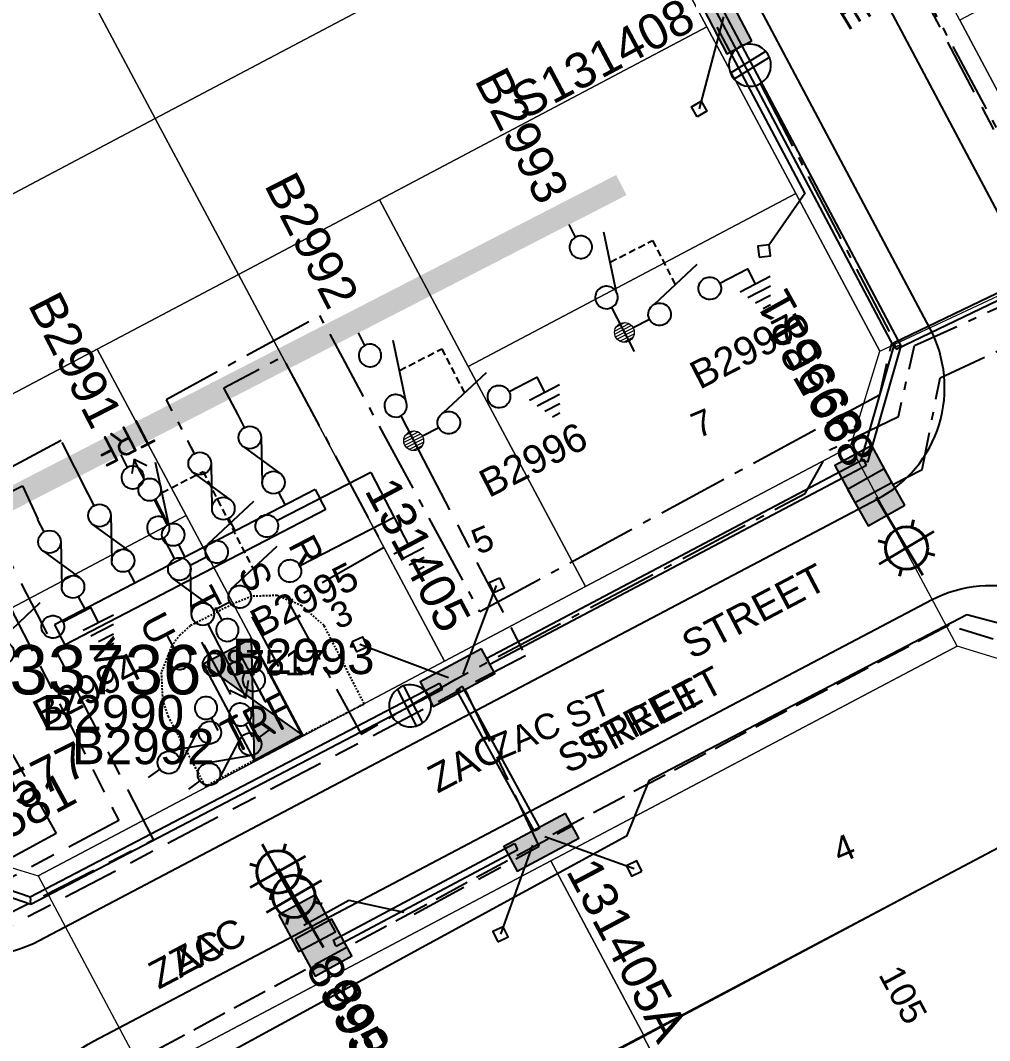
# Model space of a CAD drawing. Header units: metres. Extents: x 303173 to 305738, y 6269065 to 6269981.
# Drawn here: x 303695.1 to 303763.8, y 6269705.3 to 6269777.6 of the extents above; entities that cross this region are included whole.
import ezdxf
from ezdxf.enums import TextEntityAlignment as Align

# ---------------------------------------------------------------- set-up
doc = ezdxf.new("R2010")
doc.units = ezdxf.units.M
for name, pattern in [('A', [0]), ('Cable Exist OH', [1, 1, 0]), ('Cable Exist UG', [8.2, 4, -1.2, 1.8, -1.2]), ('CENTERX2', [4, 2.5, -0.5, 0.5, -0.5]), ('DASHED', [0.75, 0.5, -0.25]), ('HIDDEN', [0.375, 0.25, -0.125]), ('HIDDEN2', [0.1875, 0.125, -0.0625]), ('IE Trench LV', [6.5, 5, -1.5]), ('IECLPROMCNT', [14.8, 10, -1.8, 1.2, -1.8])]:
    doc.linetypes.add(name, pattern=pattern)
doc.layers.add('_User kerb', color=7, linetype='Continuous', transparency=0.4)
for name, color, linetype in [('_User_LV_Exist', 7, 'Continuous'), ('_User_SL_COLUMN', 7, 'Continuous'), ('Equip_HV_NEW', 7, 'Continuous'), ('Equip_LV_EXT', 7, 'Continuous'), ('Equip_SP_LV_NEW', 7, 'Continuous'), ('Equip_SP_SL_EXT', 7, 'Continuous'), ('Mains_HV_EXT', 7, 'Continuous'), ('Mains_LV_EXT', 7, 'Continuous'), ('Mains_LV_NEW_T84', 7, 'Continuous'), ('Mains_LV_SL_EXT', 7, 'Continuous'), ('Notes', 7, 'Continuous'), ('Notes_HV_MISC', 7, 'Continuous'), ('Notes_LV_MISC', 7, 'Continuous'), ('Services_SP_EXT', 7, 'Continuous'), ('Sub_LV_EXT', 7, 'Continuous'), ('Sub_SP_EXT', 7, 'Continuous'), ('SupportsUG_SP_LV_EXT', 7, 'Continuous'), ('SupportsUG_SP_LV_SL_EXT', 7, 'Continuous'), ('Trench_SP_NEW', 7, 'Continuous'), ('UG_Details_SP_MISC', 7, 'Continuous')]:
    doc.layers.add(name, color=color, linetype=linetype)
doc.layers.add('Cadastre Developer_SP_NEW', color=7, linetype='Continuous', lineweight=5)
for name, color, linetype, lineweight, transparency in [('Cadastre Land Parcels_SP_EXT', 7, 'Continuous', 5, 0.7), ('Cadastre Other Property_SP_EXT', 7, 'HIDDEN', 5, 0.7), ('Cadastre Roads_SP_EXT', 7, 'Continuous', 5, 0.7)]:
    doc.layers.add(name, color=color, linetype=linetype, lineweight=lineweight, transparency=transparency)
doc.layers.add('Features_HIDE', color=7, linetype='Continuous', plot=False)
doc.styles.add('ARIAL', font='arial.ttf', dxfattribs={"height": 2})
doc.styles.add('COLUMN_LABEL', font='arial.ttf')
doc.styles.add('iecARIAL', font='arial.ttf', dxfattribs={"height": 2})
doc.styles.add('IESYMBOL1', font='isocp.shx')
doc.styles.add('LotNum', font='isocp.shx', dxfattribs={"height": 1.8})
doc.styles.add('POLE_LABEL', font='arial.ttf')
doc.styles.get("Standard").update_dxf_attribs({"font": 'arial.ttf'})
doc.styles.add('SWG_LABEL', font='arial.ttf')
doc.styles.add('SWITCH_LABEL', font='arial.ttf', dxfattribs={"height": 2.5})
doc.linetypes.add('Cable New UG', pattern='A,7,-0.25,["x",Standard,S=2,R=0,X=0.2,Y=-0.8],-2.1', length=9.35)

# ---------------------------------------------------------------- blocks, each defined once
blk = doc.blocks.new('*U123')
for points in [[(0, 0), (-0.102, 4.292), (-3.495, 2.494)], [(0, 0), (3.495, -2.494), (0.102, -4.292)]]:
    blk.add_hatch(color=256).paths.add_polyline_path(points)
for p, q in [((-0.102, 4.292), (0.102, -4.292)), ((3.495, -2.494), (-3.495, 2.494))]:
    blk.add_line(p, q)
blk.add_lwpolyline([(-3.495, 2.494), (0.102, -4.292), (3.495, -2.494), (-0.102, 4.292)], close=True)
for tag, height, flags, p in [('ASSET_NUM', 3.5, 8, (2, 2)), ('STREET_CODE', 0.2, 9, (1.5, 0)), ('OPERATING_VOLTAGE', 0.2, 9, (1.5, -0.6)), ('ORIENTATION', 0.2, 9, (1.5, -0.8)), ('CONSTRUCTED_VOLTAGE', 0.2, 9, (1.5, -0.2)), ('NO_PHASES', 0.2, 9, (1.5, -0.4)), ('OWNED_BY', 0.2, 9, (1.5, -1)), ('OPERATED_BY', 0.2, 9, (1.5, -1.2)), ('MAINTAINED_BY', 0.2, 9, (1.5, -1.4)), ('SECONDARY_VOLTAGE', 0.2, 9, (1.5, -1.6)), ('STATE', 0.2, 9, (1.5, -1.8)), ('SUBSTATION_TYPE', 0.2, 9, (1.5, -2.2)), ('PARENT', 0.2, 9, (1.5, -2)), ('USAGE', 0.2, 9, (1.5, -2.4)), ('LEGEND', 0.2, 9, (1.5, -2.6)), ('LOCATION', 0.2, 9, (1.5, -2.8)), ('Z', 0.2, 1, (1.5, -3.6)), ('STREETNAME', 0.2, 9, (1.5, -3)), ('SUBURB', 0.2, 9, (1.5, -3.2)), ('NOTES', 0.2, 9, (1.5, -3.4))]:
    blk.add_attdef(tag, text='', height=height, dxfattribs=dict(flags=flags)).set_placement(p, align=Align.MIDDLE_LEFT)
blk = doc.blocks.new('LV_UG_DFUSE_CLOSED_EXT')
for points in [[(5.04, 0.726), (2.156, -0.717)], [(1, 0), (0, 0)], [(5.049, -0.707), (2.156, 0.717)], [(6.2, 0.013), (7.2, 0.013)]]:
    blk.add_lwpolyline(points)
for centre in [(1.8, 0), (5.4, 0.011)]:
    blk.add_circle(centre, 0.8)
at = {"flags": 9}
for tag, p in [('ACTUAL_STATUS', (0, 0)), ('OPERATING_VOLTAGE', (0, -0.6)), ('ORIENTATION', (0, -0.8)), ('CONSTRUCTED_VOLTAGE', (0, -0.2)), ('NO_PHASES', (0, -0.4)), ('STATE', (0, -1)), ('SWITCH_TYPE', (0, -1.2)), ('USAGE', (0, -1.4)), ('NOTES', (0, -1.6))]:
    blk.add_attdef(tag, text='', height=0.2, dxfattribs=at).set_placement(p, align=Align.MIDDLE_LEFT)
at = {"flags": 1}
blk.add_attdef('Z', (0, 0), '', height=0.2, dxfattribs=at)
blk = doc.blocks.new('SWG_HOLEC_SU_EXT')
blk.add_line((1.8, -2), (5.8, -2))
for points in [[(1.8, -0.8, 1), (1.8, 0.8, 1)], [(5.8, -0.8, 1), (5.8, 0.8, 1)]]:
    blk.add_lwpolyline(points, format="xyb", close=True)
for points in [[(1, 0), (0, 0)], [(6.6, 0), (7.6, 0)]]:
    blk.add_lwpolyline(points)
at = {"style": 'SWITCH_LABEL', "flags": 8}
blk.add_attdef('ASSET_NUM', text='', height=2.5, rotation=179.95437, dxfattribs=at).set_placement((-2.4, 0), align=Align.MIDDLE_LEFT)
at = {"flags": 1}
blk.add_attdef('Z', (0, 0), '', height=0.2, dxfattribs=at)
at = {"flags": 9}
for tag, p in [('ACTUAL_STATUS', (0, -0.4)), ('CONSTRUCTED_VOLTAGE', (0, -0.6)), ('NO_PHASES', (0, -0.8)), ('OPERATING_VOLTAGE', (0, -1)), ('ORIENTATION', (0, -1.2)), ('OWNED_BY', (0, -1.4)), ('STATE', (0, -1.8)), ('SWITCH_TYPE', (0, -2)), ('USAGE', (0, -2.2)), ('PARENT', (0, -1.6)), ('STREETNAME', (0, -2.6)), ('SUBURB', (0, -2.8)), ('LOCATION', (0, -2.4)), ('NOTES', (0, -3))]:
    blk.add_attdef(tag, text='', height=0.2, dxfattribs=at).set_placement(p, align=Align.MIDDLE_LEFT)
at = {"style": 'SWITCH_LABEL', "flags": 9}
blk.add_attdef('STREET_CODE', text='', height=0.2, dxfattribs=at).set_placement((0, -0.2), align=Align.MIDDLE_LEFT)
blk = doc.blocks.new('*U110')
at = {"lineweight": 40}
for p, q in [((0, 0), (-0.335, -2.667)), ((-0.241, -1.92), (-0.803, -6.385)), ((-1.787, -2.523), (-1.442, -2.967)), ((1.107, -2.887), (0.663, -3.232)), ((1.711, -4.433), (-2.754, -3.871)), ((-2.151, -5.417), (-1.707, -5.072)), ((0.743, -5.781), (0.398, -5.337))]:
    blk.add_line(p, q, dxfattribs=at)
blk.add_circle((-0.522, -4.152), 1.5, dxfattribs=at)
at = {"style": 'iecARIAL', "flags": 8}
blk.add_attdef('ASSET_NUM', (1.5, 1.5), '', height=2.5, dxfattribs=at)
for tag, p, height, flags in [('CONSTRUCTED_VOLTAGE', (0.981, -0.653), 0.2, 9), ('CONTROL_TYPE', (0.981, -0.853), 0.2, 9), ('LANTERN_PURPOSE', (0.981, -1.053), 0.2, 9), ('LANTERN_TYPE', (0.981, -1.253), 0.2, 9), ('NO_PHASES', (0.981, -1.453), 0.2, 9), ('LNUMBER', (2.181, -3.253), 2.5, 8), ('OPERATING_VOLTAGE', (0.981, -1.653), 0.2, 9), ('ORIENTATION', (0.981, -1.853), 0.2, 9), ('OWNED_BY', (0.981, -2.053), 0.2, 9), ('STATE', (0.981, -2.253), 0.2, 9), ('CEXIST', (0.981, -2.653), 0.2, 9), ('CNEW', (0.981, -2.853), 0.2, 9), ('CNUMBER', (0.981, -3.053), 0.2, 9), ('USAGE', (0.981, -2.453), 0.2, 9), ('CREMOVE', (0.981, -3.253), 0.2, 9), ('CREPLACE', (0.981, -3.453), 0.2, 9), ('LKINGHEIGHT', (0.981, -3.653), 0.2, 9), ('LBRACKET', (0.981, -3.853), 0.2, 9), ('LBRACKETVOCAB', (0.981, -4.053), 0.2, 9), ('LCATEGORY', (0.981, -4.253), 0.2, 9), ('LCHARGE1', (0.981, -4.453), 0.2, 9), ('LCHARGE1PERCENT', (0.981, -4.653), 0.2, 9), ('LCHARGE2', (0.981, -4.853), 0.2, 9), ('LCHARGE2PERCENT', (0.981, -5.053), 0.2, 9), ('LCHARGE3', (0.981, -5.253), 0.2, 9), ('LCHARGE3PERCENT', (0.981, -5.453), 0.2, 9), ('LEXIST', (0.981, -5.653), 0.2, 9), ('LLAMP', (0.981, -5.853), 0.2, 9), ('LLAMPVOCAB', (0.981, -6.053), 0.2, 9), ('LMAST', (0.981, -6.253), 0.2, 9), ('LMASTVOCAB', (0.981, -6.453), 0.2, 9), ('LNEW', (0.981, -6.653), 0.2, 9), ('LANTNUMBER', (0.981, -6.853), 0.2, 9), ('LOUTREACH', (0.981, -7.253), 0.2, 9), ('LOUTREACHVOCAB', (0.981, -7.453), 0.2, 9), ('LRATECODE', (0.981, -7.653), 0.2, 9), ('LREMOVE', (0.981, -7.853), 0.2, 9), ('LREPLACE', (0.981, -8.053), 0.2, 9), ('LTYPE', (0.981, -8.253), 0.2, 9), ('LTYPEVOCAB', (0.981, -8.453), 0.2, 9), ('LEGEND', (0.981, -8.653), 0.2, 9), ('LOCATION', (0.981, -8.853), 0.2, 9), ('STREETNAME', (0.981, -9.253), 0.2, 9), ('SUBURB', (0.981, -9.453), 0.2, 1), ('NOTES', (0.981, -9.053), 0.2, 9)]:
    blk.add_attdef(tag, p, '', height=height, dxfattribs=dict(flags=flags))
blk = doc.blocks.new('COLUMN_EXT')
blk.add_hatch(color=256).paths.add_polyline_path([(-1.485, 1.485), (-1.485, -1.485), (1.485, -1.485), (1.485, 1.485)])
blk.add_lwpolyline([(-1.485, -1.485), (1.485, -1.485), (1.485, 1.485), (-1.485, 1.485)], close=True)
for tag, height, style, flags, p in [('ASSET_NUM', 2.5, 'COLUMN_LABEL', 8, (2, 2)), ('STRUCTURE_PLANT_NUMBER', 0.2, 'POLE_LABEL', 9, (1.813, 0.031)), ('STREET_CODE', 0.2, 'COLUMN_LABEL', 9, (1.813, -0.2))]:
    blk.add_attdef(tag, text='', height=height, dxfattribs=dict(style=style, flags=flags)).set_placement(p, align=Align.MIDDLE_LEFT)
at = {"flags": 9}
for tag, p in [('OWNED_BY', (1.813, -0.6)), ('STATE', (1.813, -0.8)), ('COLUMN_TYPE', (1.813, -0.4)), ('USAGE', (1.813, -1)), ('LEGEND', (1.813, -1.2)), ('LOCATION', (1.813, -1.4)), ('STREETNAME', (1.813, -1.6)), ('SUBURB', (1.813, -1.8)), ('NOTES', (1.813, -2))]:
    blk.add_attdef(tag, text='', height=0.2, dxfattribs=at).set_placement(p, align=Align.MIDDLE_LEFT)
at = {"flags": 1}
blk.add_attdef('Z', (1.813, -2.351), '', height=0.2, dxfattribs=at)
blk = doc.blocks.new('*U120')
blk.add_hatch(color=256).paths.add_polyline_path([(2.68, 0.523), (1.515, 2.125), (-2.488, -0.787), (-1.323, -2.388)])
blk.add_lwpolyline([(1.515, 2.125), (-2.488, -0.787), (-1.323, -2.388), (2.68, 0.523)], close=True)
at = {"style": 'iecARIAL', "flags": 8}
blk.add_attdef('ASSET_NUM', (1.5, 3.5), '', height=2.5, dxfattribs=at)
for tag, p, flags in [('OWNED_BY', (0, -0.2), 9), ('STATE', (0, -0.4), 9), ('SUPPORT_TYPE', (0, -0.6), 9), ('USAGE', (0, -0.8), 9), ('LEGEND', (0, -1), 9), ('LOCATION', (0, -1.2), 9), ('NOTES', (0, -1.4), 9), ('PARENT', (0, -1.6), 9), ('STREETNAME', (0, -1.8), 9), ('SUBURB', (0, -2), 1)]:
    blk.add_attdef(tag, p, '', height=0.2, dxfattribs=dict(flags=flags))
blk = doc.blocks.new('CCP_EXT')
at = {"flags": 9}
for tag, p in [('USAGE', (0, -1.2)), ('LEGEND', (0, -1.4)), ('STATE', (0, -1.8)), ('LIFE_SUPPORT', (0, -1.6)), ('NOTES', (0, -2))]:
    blk.add_attdef(tag, text='', height=0.2, dxfattribs=at).set_placement(p, align=Align.MIDDLE_LEFT)
blk.add_wipeout([(0, 0.566), (0.566, 0), (0, -0.566), (-0.566, 0)])
blk.add_lwpolyline([(-0.566, 0), (0, 0.566), (0.566, 0), (0, -0.566), (-0.566, 0)])
at = {"flags": 1}
blk.add_attdef('Z', (0, 0), '', height=0.2, dxfattribs=at)
at = {"flags": 9}
for tag, p in [('CCP_TYPE', (0, 0)), ('OPERATING_VOLTAGE', (0, -0.6)), ('ORIENTATION', (0, -0.8)), ('CONSTRUCTED_VOLTAGE', (0, -0.2)), ('NO_PHASES', (0, -0.4)), ('OWNED_BY', (0, -1))]:
    blk.add_attdef(tag, text='', height=0.2, dxfattribs=at).set_placement(p, align=Align.MIDDLE_LEFT)
blk = doc.blocks.new('*U124')
for p, q in [((2.098, 6.169), (1.043, 3.418)), ((2.563, 5.991), (1.508, 3.24))]:
    blk.add_line(p, q)
blk.add_lwpolyline([(1.268, 3.309, 1), (2.338, 6.099, 1)], format="xyb", close=True)
for tag, flags, p in [('ACTUAL_STATUS', 9, (1.5, 0)), ('OPERATING_VOLTAGE', 9, (1.5, -0.6)), ('ORIENTATION', 9, (1.5, -0.8)), ('CONSTRUCTED_VOLTAGE', 9, (1.5, -0.2)), ('NO_PHASES', 9, (1.5, -0.4)), ('OWNED_BY', 9, (1.5, -1)), ('OPERATED_BY', 9, (1.5, -1.2)), ('MAINTAINED_BY', 9, (1.5, -1.4)), ('STATE', 9, (1.5, -1.6)), ('SWITCH_TYPE', 9, (1.5, -1.8)), ('USAGE', 9, (1.5, -2)), ('NOTES', 9, (1.5, -2.2)), ('Z', 1, (1.5, -2.4))]:
    blk.add_attdef(tag, text='', height=0.2, dxfattribs=dict(flags=flags)).set_placement(p, align=Align.MIDDLE_LEFT)
blk = doc.blocks.new('SWG_SIE_TRF_NOES_NEW')
for p, q in [((7.008, 0.801), (2.793, 1.949)), ((14.679, 0), (20.536, -0.004))]:
    blk.add_line(p, q)
at = {"linetype": 'DASHED'}
blk.add_lwpolyline([(4.901, 1.375), (4.901, 4.638), (12.609, 4.638)], dxfattribs=at)
for points in [[(2.998, -0.79, 1), (3.002, 0.81, 1)], [(6.998, -0.798, 1), (7.002, 0.801, 1)]]:
    blk.add_lwpolyline(points, format="xyb", close=True)
for points in [[(19.536, -0.753), (20.536, -0.004), (19.536, 0.747)], [(2.2, 0.011), (1.2, 0.011)], [(7.8, 0), (9.453, 0)]]:
    blk.add_lwpolyline(points)
at = {"flags": 1}
blk.add_attdef('Z', (0, 0), '', height=0.2, dxfattribs=at)
at = {"style": 'SWITCH_LABEL', "flags": 9}
blk.add_attdef('STREET_CODE', text='', height=0.2, dxfattribs=at).set_placement((0, -0.2), align=Align.MIDDLE_LEFT)
at = {"flags": 9}
for tag, p in [('ORIENTATION', (0, -0.4)), ('USAGE', (0, -0.8)), ('PARENT', (0, -0.6)), ('SUBURB', (0, -1)), ('STREETNAME', (0, -1.2)), ('LOCATION', (0, -1.4)), ('OPERATED_BY', (-0.002, -2.108)), ('OWNED_BY', (0.004, -1.886)), ('NOTES', (0, -1.6)), ('MAINTAINED_BY', (-0.003, -2.315))]:
    blk.add_attdef(tag, text='', height=0.2, dxfattribs=at).set_placement(p, align=Align.MIDDLE_LEFT)
blk = doc.blocks.new('SWG_FUSE_NEW')
for points in [[(1.16, -0.715), (4.044, 0.727)], [(1.151, 0.718), (4.044, -0.706)]]:
    blk.add_lwpolyline(points)
for centre in [(0.8, -0.001), (4.4, 0.01)]:
    blk.add_circle(centre, 0.8)
blk = doc.blocks.new('SWG_SIE_TRF_NEW')
at = {"linetype": 'CENTERX2'}
blk.add_blockref('SWG_SIE_TRF_NOES_NEW', (0, 0), dxfattribs=at)
at = {"linetype": 'CENTERX2', "rotation": 180}
blk.add_blockref('SWG_FUSE_NEW', (14.679, 0), dxfattribs=at)
at = {"style": 'IESYMBOL1'}
blk.add_text('TRF', height=2.5, rotation=89.98256, dxfattribs=at).set_placement((22.515, -0.055), align=Align.MIDDLE_CENTER)
blk = doc.blocks.new('SWG_SIE_SU_NEW')
blk.add_line((5.808, 0.79), (1.594, 1.938))
at = {"linetype": 'A', "lineweight": 0}
for p, q in [((7.981, 0.347), (7.98, -0.368)), ((8.18, -0.584), (8.181, 0.562)), ((8.381, 0.659), (8.379, -0.682)), ((8.579, -0.712), (8.581, 0.688)), ((8.781, 0.659), (8.779, -0.683)), ((8.98, -0.588), (8.981, 0.564)), ((9.181, 0.351), (9.18, -0.376))]:
    blk.add_line(p, q, dxfattribs=at)
at = {"linetype": 'DASHED'}
blk.add_lwpolyline([(3.701, 1.364), (3.701, 4.733), (7.222, 4.733)], dxfattribs=at)
for points in [[(1.798, -0.802, 1), (1.802, 0.798, 1)], [(5.798, -0.81, 1), (5.802, 0.79, 1)]]:
    blk.add_lwpolyline(points, format="xyb", close=True)
for points in [[(1, 0), (0, 0)], [(6.6, -0.012), (10.1, -0.012)]]:
    blk.add_lwpolyline(points)
at = {"linetype": 'A', "lineweight": 0}
blk.add_circle((8.582, -0.012), 0.7, dxfattribs=at)
at = {"style": 'SWG_LABEL', "flags": 8}
blk.add_attdef('ASSET_NUM', text='', height=2.5, rotation=179.95437, dxfattribs=at).set_placement((-2.4, 0.012), align=Align.MIDDLE_LEFT)
at = {"flags": 1}
blk.add_attdef('Z', (0, 0), '', height=0.2, dxfattribs=at)
at = {"style": 'SWITCH_LABEL', "flags": 9}
blk.add_attdef('STREET_CODE', text='', height=0.2, dxfattribs=at).set_placement((0, 0), align=Align.MIDDLE_LEFT)
at = {"flags": 9}
for tag, p in [('ORIENTATION', (0, -0.2)), ('SUBURB', (0, -0.8)), ('USAGE', (0, -0.6)), ('PARENT', (0, -0.4)), ('STREETNAME', (0, -1)), ('LOCATION', (0, -1.2)), ('NOTES', (0, -1.4)), ('OPERATED_BY', (-0.013, -1.84)), ('OWNED_BY', (-0.007, -1.617)), ('MAINTAINED_BY', (-0.015, -2.047))]:
    blk.add_attdef(tag, text='', height=0.2, dxfattribs=at).set_placement(p, align=Align.MIDDLE_LEFT)
blk = doc.blocks.new('SWG_SIE_ES_NEW')
for p, q in [((-5.793, 0.779), (-1.793, 1.926)), ((0.012, -1.212), (2.412, -1.207)), ((0.313, -1.811), (2.113, -1.807)), ((0.614, -2.41), (1.814, -2.408)), ((0.915, -3.01), (1.515, -3.008))]:
    blk.add_line(p, q)
for points in [[(-5.789, -0.821, -1), (-5.793, 0.779, -1)], [(-1.789, -0.813, -1), (-1.793, 0.787, -1)]]:
    blk.add_lwpolyline(points, format="xyb", close=True)
for points in [[(-6.591, -0.023), (-7.891, -0.023)], [(-0.991, -0.012), (1.212, -0.012), (1.212, -1.209)]]:
    blk.add_lwpolyline(points)
at = {"flags": 1}
blk.add_attdef('Z', (0, 0), '', height=0.2, dxfattribs=at)
at = {"style": 'SWITCH_LABEL', "flags": 9}
blk.add_attdef('STREET_CODE', text='', height=0.2, dxfattribs=at).set_placement((0, -0.2), align=Align.MIDDLE_LEFT)
at = {"flags": 9}
for tag, p in [('ORIENTATION', (0, -0.4)), ('USAGE', (0, -0.8)), ('PARENT', (0, -0.6)), ('SUBURB', (0, -1)), ('STREETNAME', (0, -1.2)), ('LOCATION', (0, -1.4)), ('OPERATED_BY', (-0.003, -2.005)), ('OWNED_BY', (0.004, -1.783)), ('MAINTAINED_BY', (-0.004, -2.212)), ('NOTES', (0, -1.6))]:
    blk.add_attdef(tag, text='', height=0.2, dxfattribs=at).set_placement(p, align=Align.MIDDLE_LEFT)
at = {"style": 'ARIAL', "flags": 8}
blk.add_attdef('ASSET_NUM', text='', height=2, dxfattribs=at).set_placement((14.296, -5.086), align=Align.MIDDLE_RIGHT)
blk = doc.blocks.new('SWG_SIE_TRS_ES_1_NEW')
for p, q in [((-6.103, 4.327), (-1.804, 5.547)), ((-6.103, 0.747), (-1.804, 1.966)), ((5.301, -2.29), (7.701, -2.285)), ((5.603, -2.89), (7.403, -2.886)), ((5.904, -3.489), (7.104, -3.486)), ((6.205, -4.088), (6.805, -4.087))]:
    blk.add_line(p, q)
for points in [[(-5.789, 2.759, -1), (-5.793, 4.359, -1)], [(-1.789, 2.767, -1), (-1.793, 4.367, -1)], [(-5.789, -0.821, -1), (-5.793, 0.779, -1)], [(-1.789, -0.813, -1), (-1.793, 0.787, -1)]]:
    blk.add_lwpolyline(points, format="xyb", close=True)
for points in [[(-6.591, 3.558), (-7.891, 3.558)], [(6.501, 3.569), (-0.991, 3.569)], [(6.501, 3.569), (6.501, -2.288)], [(-6.591, -0.023), (-7.891, -0.023)], [(6.501, -0.012), (-0.991, -0.012)]]:
    blk.add_lwpolyline(points)
at = {"flags": 1}
blk.add_attdef('Z', (0, 0), '', height=0.2, dxfattribs=at)
at = {"style": 'SWITCH_LABEL', "flags": 9}
blk.add_attdef('STREET_CODE', text='', height=0.2, dxfattribs=at).set_placement((0, -0.2), align=Align.MIDDLE_LEFT)
at = {"flags": 9}
for tag, p in [('ORIENTATION', (0, -0.4)), ('USAGE', (0, -0.8)), ('PARENT', (0, -0.6)), ('SUBURB', (0, -1)), ('STREETNAME', (0, -1.2)), ('LOCATION', (0, -1.4)), ('OPERATED_BY', (0.005, -2.026)), ('NOTES', (0, -1.6)), ('OWNED_BY', (0.012, -1.804)), ('MAINTAINED_BY', (0.004, -2.233))]:
    blk.add_attdef(tag, text='', height=0.2, dxfattribs=at).set_placement(p, align=Align.MIDDLE_LEFT)
at = {"style": 'SWG_LABEL', "flags": 8}
blk.add_attdef('ASSET_NUM', text='', height=2.5, dxfattribs=at).set_placement((-1.812, -2.264), align=Align.MIDDLE_CENTER)
blk = doc.blocks.new('TX_LINK_EXT')
h = blk.add_hatch(color=256)
edge = h.paths.add_edge_path()
edge.add_line((2.598, 0.05), (4.601, 0.05))
edge.add_arc((5.4, 0.011), 0.8, 177.23529, 184.40267)
edge.add_line((4.602, -0.05), (2.598, -0.05))
edge.add_arc((1.8, 0), 0.8, 356.41668, 363.58332)
for points in [[(1, 0), (0, 0)], [(2.598, 0.05), (4.601, 0.05)], [(6.2, 0.013), (7.2, 0.013)], [(2.598, -0.05), (4.602, -0.05)]]:
    blk.add_lwpolyline(points)
for centre in [(1.8, 0), (5.4, 0.011)]:
    blk.add_circle(centre, 0.8)
for centre, start, end in [((1.8, 0), 356.41668, 3.58332), ((5.4, 0.011), 177.23529, 184.40267)]:
    blk.add_arc(centre, 0.8, start, end)
at = {"layer": 'Sub_LV_EXT'}
blk.add_line((7.2, 0.013), (7.798, 0.013), dxfattribs=at)
blk.add_lwpolyline([(6.998, -0.587), (7.798, 0.013), (6.998, 0.613)], dxfattribs=at)
at = {"flags": 1}
blk.add_attdef('Z', (0, 0), '', height=0.2, dxfattribs=at)
at = {"layer": 'Sub_LV_EXT', "color": 7, "style": 'IESYMBOL1'}
blk.add_text('TRF', height=2, rotation=90, dxfattribs=at).set_placement((9.238, 0.013), align=Align.MIDDLE_CENTER)
at = {"layer": 'Sub_LV_EXT', "flags": 1}
for tag, p in [('ORIENTATION', (2.14, -1.527)), ('USAGE', (2.14, -1.142)), ('NOTES', (2.14, -3.066))]:
    blk.add_attdef(tag, p, '', height=0.2, dxfattribs=at)
blk = doc.blocks.new('*U137')
at = {"layer": 'Sub_LV_EXT'}
for p, q in [((-1.6, 0), (-1.6, 20.8)), ((-1.6, 20.8), (-0.8, 20.8)), ((0, 20.8), (-0.8, 20.8)), ((0, 0), (0, 20.8)), ((-1.6, 0), (-0.8, 0)), ((0, 0), (-0.8, 0))]:
    blk.add_line(p, q, dxfattribs=at)
blk = doc.blocks.new('*U118')
blk.add_hatch(color=256).paths.add_polyline_path([(-1.02, -3.753), (0.597, -2.61), (-2.262, 1.431), (-3.879, 0.288)])
blk.add_lwpolyline([(0.597, -2.61), (-2.262, 1.431), (-3.879, 0.288), (-1.02, -3.753)], close=True)
at = {"style": 'iecARIAL', "flags": 8}
blk.add_attdef('ASSET_NUM', (1.5, 3.5), '', height=2.5, dxfattribs=at)
for tag, p, flags in [('OWNED_BY', (0, -0.2), 9), ('STATE', (0, -0.4), 9), ('SUPPORT_TYPE', (0, -0.6), 9), ('USAGE', (0, -0.8), 9), ('LEGEND', (0, -1), 9), ('LOCATION', (0, -1.2), 9), ('NOTES', (0, -1.4), 9), ('PARENT', (0, -1.6), 9), ('STREETNAME', (0, -1.8), 9), ('SUBURB', (0, -2), 1)]:
    blk.add_attdef(tag, p, '', height=0.2, dxfattribs=dict(flags=flags))
blk = doc.blocks.new('*U138')
for p, q in [((2.627, -2.444), (0.335, -0.591)), ((2.94, -2.056), (0.648, -0.204))]:
    blk.add_line(p, q)
blk.add_lwpolyline([(0.476, -0.385, 1), (2.799, -2.263, 1)], format="xyb", close=True)
for tag, flags, p in [('ACTUAL_STATUS', 9, (1.5, 0)), ('OPERATING_VOLTAGE', 9, (1.5, -0.6)), ('ORIENTATION', 9, (1.5, -0.8)), ('CONSTRUCTED_VOLTAGE', 9, (1.5, -0.2)), ('NO_PHASES', 9, (1.5, -0.4)), ('OWNED_BY', 9, (1.5, -1)), ('OPERATED_BY', 9, (1.5, -1.2)), ('MAINTAINED_BY', 9, (1.5, -1.4)), ('STATE', 9, (1.5, -1.6)), ('SWITCH_TYPE', 9, (1.5, -1.8)), ('USAGE', 9, (1.5, -2)), ('NOTES', 9, (1.5, -2.2)), ('Z', 1, (1.5, -2.4))]:
    blk.add_attdef(tag, text='', height=0.2, dxfattribs=dict(flags=flags)).set_placement(p, align=Align.MIDDLE_LEFT)

msp = doc.modelspace()

# ---------------------------------------------------------------- linework, layer by layer
at = {"layer": '_User_LV_Exist', "linetype": 'IECLPROMCNT', "ltscale": 0.5, "flags": 128}
for points in [[(303772.983, 6269753.186), (303773.724, 6269755.972), (303770.918, 6269761.388), (303768.747, 6269761.556), (303748.335, 6269799.796), (303735.228, 6269824.762), (303737.376, 6269831.998), (303764.881, 6269847.489)], [(303756.919, 6269744.698), (303758.999, 6269745.763), (303760.269, 6269752.257), (303768.259, 6269755.952), (303769.902, 6269752.817), (303772.852, 6269752.929)]]:
    msp.add_lwpolyline(points, dxfattribs=at)
at = {"layer": 'Cadastre Developer_SP_NEW', "flags": 128}
for points in [[(303745.111, 6269694.529), (303778.291, 6269712.002), (303772.36, 6269723.181), (303739.251, 6269705.57), (303745.111, 6269694.529)], [(303711.931, 6269677.055), (303745.111, 6269694.529), (303739.251, 6269705.57), (303706.071, 6269688.096), (303711.931, 6269677.055)]]:
    msp.add_lwpolyline(points, dxfattribs=at)
at = {"layer": 'Cadastre Land Parcels_SP_EXT', "linetype": 'Continuous'}
for points in [[(303737.869, 6269788.148), (303731.985, 6269799.193), (303698.799, 6269781.652), (303704.685, 6269770.61), (303737.869, 6269788.148)], [(303801.078, 6269782.58), (303794.489, 6269794.949), (303761.654, 6269777.587), (303768.245, 6269765.218), (303801.078, 6269782.58)], [(303720.559, 6269764.845), (303743.754, 6269777.103), (303737.869, 6269788.148), (303704.685, 6269770.61), (303710.569, 6269759.567), (303720.559, 6269764.845)], [(303704.685, 6269770.61), (303698.799, 6269781.652), (303665.653, 6269764.132), (303671.527, 6269753.08), (303704.685, 6269770.61)], [(303750.039, 6269765.302), (303743.754, 6269777.103), (303720.559, 6269764.845), (303726.847, 6269753.048), (303750.039, 6269765.302)], [(303700.578, 6269754.282), (303710.569, 6269759.567), (303704.685, 6269770.61), (303671.527, 6269753.08), (303677.402, 6269742.029), (303700.578, 6269754.282)], [(303753.926, 6269747.391), (303755.992, 6269754.129), (303750.039, 6269765.302), (303726.847, 6269753.048), (303735.155, 6269737.464), (303753.926, 6269747.391)], [(303735.155, 6269737.464), (303726.847, 6269753.048), (303720.559, 6269764.845), (303710.569, 6269759.567), (303725.163, 6269732.18), (303735.155, 6269737.464)], [(303725.163, 6269732.18), (303710.569, 6269759.567), (303700.578, 6269754.282), (303706.862, 6269742.484), (303715.171, 6269726.896), (303725.163, 6269732.18)], [(303706.862, 6269742.484), (303700.578, 6269754.282), (303677.402, 6269742.029), (303683.678, 6269730.222), (303706.862, 6269742.484)], [(303715.171, 6269726.896), (303706.862, 6269742.484), (303683.678, 6269730.222), (303689.621, 6269719.043), (303696.399, 6269716.97), (303715.171, 6269726.896)], [(303772.458, 6269723.233), (303768.237, 6269731.168), (303761.459, 6269733.245), (303732.697, 6269718.037), (303739.276, 6269705.671), (303772.458, 6269723.233)], [(303739.276, 6269705.671), (303732.697, 6269718.037), (303703.934, 6269702.829), (303701.84, 6269696.055), (303706.071, 6269688.096), (303739.276, 6269705.671)]]:
    msp.add_lwpolyline(points, close=True, dxfattribs=at)
at = {"layer": 'Cadastre Roads_SP_EXT', "linetype": 'Continuous'}
for points in [[(303770.523, 6269760.942), (303768.245, 6269765.218), (303761.654, 6269777.587), (303755.534, 6269789.072), (303749.506, 6269800.386), (303742.811, 6269812.954), (303736.265, 6269825.239), (303721.668, 6269818.56), (303726.337, 6269809.795), (303731.985, 6269799.193), (303737.869, 6269788.148), (303743.754, 6269777.103), (303750.04, 6269765.302), (303755.992, 6269754.129), (303770.523, 6269760.942)], [(303732.696, 6269718.037), (303761.459, 6269733.245), (303753.926, 6269747.391), (303735.155, 6269737.464), (303725.163, 6269732.18), (303715.171, 6269726.896), (303696.399, 6269716.97), (303703.934, 6269702.829), (303732.696, 6269718.037)]]:
    msp.add_lwpolyline(points, close=True, dxfattribs=at)
at = {"layer": 'Features_HIDE', "linetype": 'Continuous'}
msp.add_lwpolyline([(303913.42, 6269683.886), (303887.235, 6269732.778), (303866.285, 6269772.891), (303852.263, 6269765.47), (303819.44, 6269748.099), (303786.616, 6269730.726), (303772.458, 6269723.233), (303739.276, 6269705.671), (303706.071, 6269688.096), (303729.518, 6269643.989), (303773.861, 6269667.336), (303797.342, 6269623.119), (303819.454, 6269634.695), (303913.42, 6269683.886)], close=True, dxfattribs=at)
at = {"layer": 'Features_HIDE', "linetype": 'HIDDEN2'}
msp.add_lwpolyline([(303719.481, 6269729.159), (303716.637, 6269734.711), (303715.064, 6269736.103), (303713.309, 6269736.83), (303711.523, 6269736.769), (303710.101, 6269736.194), (303707.166, 6269734.681), (303706.44, 6269734.046), (303705.834, 6269733.229), (303705.108, 6269731.383), (303705.199, 6269729.416), (303705.592, 6269728.266), (303708.225, 6269723.304), (303711.553, 6269725.089), (303719.481, 6269729.159)], close=True, dxfattribs=at)
at = {"layer": 'Mains_HV_EXT', "linetype": 'Cable Exist UG'}
for points in [[(303723.677, 6269746.441), (303723.677, 6269746.441), (303730.906, 6269732.563), (303677.982, 6269704.78), (303677.982, 6269704.78), (303691.892, 6269679.485)], [(303692.084, 6269730.139), (303697.661, 6269719.967), (303697.661, 6269719.967), (303675.133, 6269707.714), (303675.133, 6269707.714), (303663.738, 6269729.623), (303663.362, 6269734.219)]]:
    msp.add_lwpolyline(points, dxfattribs=at)
at = {"layer": 'Mains_LV_EXT', "linetype": 'Cable Exist UG'}
msp.add_lwpolyline([(303699.903, 6269744.086), (303698.027, 6269747.812), (303690.454, 6269743.764), (303702.107, 6269720.883), (303702.107, 6269720.883), (303692.941, 6269716.04), (303689.132, 6269717.134), (303687.108, 6269716.179), (303686.131, 6269718.017), (303684.818, 6269720.559), (303685.257, 6269722.446), (303675.688, 6269741.145)], dxfattribs=at)
at = {"layer": 'Mains_LV_NEW_T84', "color": 1, "linetype": 'Cable New UG', "ltscale": 0.75, "flags": 128}
msp.add_lwpolyline([(303783.356, 6269706.035), (303768.568, 6269733.76), (303762.166, 6269735.464), (303739.635, 6269723.713), (303738.06, 6269719.786), (303703.054, 6269700.721), (303701.574, 6269695.015), (303715.31, 6269667.402)], dxfattribs=at)
at = {"layer": 'Mains_LV_SL_EXT', "linetype": 'Cable Exist UG'}
msp.add_lwpolyline([(303660.235, 6269696.964), (303704.566, 6269719.537), (303692.387, 6269743.179), (303695.292, 6269744.604), (303696.358, 6269742.234)], dxfattribs=at)
at = {"layer": 'UG_Details_SP_MISC'}
for p, q in [((303756.997, 6269754.469), (303715.409, 6269832.952)), ((303757.512, 6269754.523), (303715.833, 6269833.177)), ((303756.953, 6269754.716), (303769.122, 6269760.575)), ((303757.161, 6269754.284), (303769.33, 6269760.142)), ((303754.682, 6269746.409), (303756.997, 6269754.469)), ((303755.144, 6269746.277), (303757.512, 6269754.523)), ((303756.953, 6269754.716), (303757.057, 6269754.5)), ((303756.997, 6269754.469), (303757.254, 6269754.496)), ((303757.161, 6269754.284), (303757.057, 6269754.5)), ((303757.512, 6269754.523), (303757.254, 6269754.496)), ((303728.153, 6269732.39), (303754.827, 6269746.492)), ((303754.682, 6269746.409), (303754.913, 6269746.343)), ((303754.827, 6269746.492), (303754.939, 6269746.28)), ((303755.144, 6269746.277), (303754.913, 6269746.343)), ((303755.051, 6269746.068), (303754.939, 6269746.28)), ((303728.377, 6269731.966), (303755.051, 6269746.068)), ((303728.153, 6269732.39), (303728.265, 6269732.178)), ((303728.377, 6269731.966), (303728.265, 6269732.178)), ((303695.827, 6269715.49), (303724.805, 6269730.627)), ((303724.805, 6269730.627), (303724.916, 6269730.415)), ((303725.028, 6269730.202), (303724.916, 6269730.415)), ((303726.438, 6269730.382), (303726.228, 6269730.266)), ((303731.928, 6269720.384), (303726.438, 6269730.382)), ((303695.867, 6269714.969), (303725.028, 6269730.202)), ((303726.017, 6269730.151), (303726.228, 6269730.266)), ((303731.508, 6269720.153), (303726.017, 6269730.151)), ((303731.508, 6269720.153), (303731.718, 6269720.268)), ((303731.928, 6269720.384), (303731.718, 6269720.268)), ((303717.273, 6269712.42), (303730.133, 6269719.267)), ((303717.498, 6269711.997), (303730.359, 6269718.843)), ((303730.133, 6269719.267), (303730.246, 6269719.055)), ((303730.359, 6269718.843), (303730.246, 6269719.055)), ((303688.204, 6269718.094), (303695.827, 6269715.49)), ((303688.025, 6269717.648), (303695.867, 6269714.969)), ((303695.827, 6269715.49), (303695.847, 6269715.229)), ((303695.867, 6269714.969), (303695.847, 6269715.229)), ((303717.273, 6269712.42), (303717.385, 6269712.209)), ((303717.498, 6269711.997), (303717.385, 6269712.209))]:
    msp.add_line(p, q, dxfattribs=at)
at = {"layer": 'UG_Details_SP_MISC', "color": 7, "linetype": 'Cable Exist UG', "flags": 128}
msp.add_lwpolyline([(303741.651, 6269812.284), (303747.683, 6269800.983), (303768.978, 6269760.454)], dxfattribs=at)

# ---------------------------------------------------------------- block references
at = {"layer": '_User_SL_COLUMN'}
ref = msp.add_blockref('COLUMN_EXT', (303755.733, 6269743.784), dxfattribs=dict(at, rotation=119.606052728497))
ref.add_attrib('ASSET_NUM', '899581', dxfattribs={"layer": 'Features_HIDE', "height": 2.5, "rotation": 120.3614, "style": 'COLUMN_LABEL'}).set_placement((303754.749, 6269746.305), align=Align.MIDDLE_LEFT)
ref = msp.add_blockref('COLUMN_EXT', (303755.733, 6269743.784), dxfattribs=dict(at, rotation=119.606052728497))
ref.add_attrib('ASSET_NUM', '899581', dxfattribs={"layer": 'Features_HIDE', "height": 2.5, "rotation": 120.3614, "style": 'COLUMN_LABEL'}).set_placement((303754.749, 6269746.305), align=Align.MIDDLE_LEFT)
for p, rotation in [((303755.733, 6269743.784), 38.09499666807977), ((303715.437, 6269713.621), 216.8234297281837), ((303715.437, 6269713.621), 216.8234297281837)]:
    msp.add_blockref('*U110', p, dxfattribs=dict(at, rotation=rotation))
ref = msp.add_blockref('COLUMN_EXT', (303685.902, 6269716.902), dxfattribs=dict(at, rotation=27.6940588008808))
ref.add_attrib('ASSET_NUM', '899581', dxfattribs={"layer": 'Features_HIDE', "height": 2.5, "rotation": 28.4494, "style": 'COLUMN_LABEL'}).set_placement((303688.455, 6269717.801), align=Align.MIDDLE_LEFT)
ref = msp.add_blockref('COLUMN_EXT', (303715.437, 6269713.621), dxfattribs=dict(at, rotation=298.334485788601))
ref.add_attrib('ASSET_NUM', '899581', dxfattribs={"layer": 'Features_HIDE', "height": 2.5, "rotation": 299.08983, "style": 'COLUMN_LABEL'}).set_placement((303716.365, 6269711.078), align=Align.MIDDLE_LEFT)
ref = msp.add_blockref('COLUMN_EXT', (303715.437, 6269713.621), dxfattribs=dict(at, rotation=298.334485788601))
ref.add_attrib('ASSET_NUM', '899581', dxfattribs={"layer": 'Features_HIDE', "height": 2.5, "rotation": 299.08983, "style": 'COLUMN_LABEL'}).set_placement((303716.365, 6269711.079), align=Align.MIDDLE_LEFT)
at = {"layer": 'Equip_HV_NEW', "linetype": 'CENTERX2'}
ref = msp.add_blockref('SWG_SIE_SU_NEW', (303733.996, 6269763.102), dxfattribs=dict(at, rotation=297.2056700883471))
ref.add_attrib('ASSET_NUM', 'B2993', dxfattribs={"layer": '0', "height": 2.5, "rotation": 297.16004, "style": 'SWG_LABEL'}).set_placement((303728.367, 6269773.901), align=Align.MIDDLE_LEFT)
ref = msp.add_blockref('SWG_SIE_SU_NEW', (303719.07, 6269755.429), dxfattribs=dict(at, rotation=297.2056700883471))
ref.add_attrib('ASSET_NUM', 'B2992', dxfattribs={"layer": '0', "height": 2.5, "rotation": 297.16004, "style": 'SWG_LABEL'}).set_placement((303713.474, 6269766.477), align=Align.MIDDLE_LEFT)
ref = msp.add_blockref('SWG_SIE_ES_NEW', (303745.539, 6269759.413), dxfattribs=dict(at, rotation=27.20567008834713))
ref.add_attrib('ASSET_NUM', 'B2997', dxfattribs={"layer": '0', "height": 2, "rotation": 27.20567, "style": 'ARIAL'}).set_placement((303749.96, 6269755.966), align=Align.MIDDLE_RIGHT)
ref = msp.add_blockref('SWG_SIE_TRF_NEW', (303701.702, 6269747.85), dxfattribs=dict(at, rotation=297.2056700883471))
ref.add_attrib('ASSET_NUM', 'B2991', dxfattribs={"layer": '0', "height": 2.5, "rotation": 297.16004, "style": 'SWG_LABEL'}).set_placement((303696.736, 6269758.01), align=Align.MIDDLE_LEFT)
ref = msp.add_blockref('SWG_SIE_ES_NEW', (303730.613, 6269751.74), dxfattribs=dict(at, rotation=27.20567008834713))
ref.add_attrib('ASSET_NUM', 'B2996', dxfattribs={"layer": '0', "height": 2, "rotation": 27.20567, "style": 'ARIAL'}).set_placement((303735.033, 6269748.293), align=Align.MIDDLE_RIGHT)
ref = msp.add_blockref('SWG_SIE_SU_NEW', (303687.477, 6269739.127), dxfattribs=dict(at, rotation=297.2056700883471))
ref.add_attrib('ASSET_NUM', 'B2990', dxfattribs={"layer": '0', "height": 2.5, "rotation": 297.16004, "style": 'SWG_LABEL'}).set_placement((303682.053, 6269750.469), align=Align.MIDDLE_LEFT)
ref = msp.add_blockref('SWG_SIE_ES_NEW', (303699.02, 6269735.437), dxfattribs=dict(at, rotation=27.20567008834713))
ref.add_attrib('ASSET_NUM', 'B2994', dxfattribs={"layer": '0', "height": 2, "rotation": 27.20567, "style": 'ARIAL'}).set_placement((303703.44, 6269731.991), align=Align.MIDDLE_RIGHT)
at = {"layer": 'Equip_LV_EXT', "linetype": 'Cable Exist UG', "rotation": 117.4461509769029}
for name, p in [('LV_UG_DFUSE_CLOSED_EXT', (303713.882, 6269743.234)), ('TX_LINK_EXT', (303706.787, 6269739.538)), ('LV_UG_DFUSE_CLOSED_EXT', (303710.333, 6269741.39)), ('*U137', (303716.017, 6269744.331)), ('LV_UG_DFUSE_CLOSED_EXT', (303703.233, 6269737.703)), ('LV_UG_DFUSE_CLOSED_EXT', (303699.688, 6269735.85))]:
    msp.add_blockref(name, p, dxfattribs=at)
at = {"layer": 'Equip_SP_LV_NEW'}
for name, p, rotation in [('*U138', (303748.587, 6269775.488), 250.4112603196685), ('*U124', (303720.439, 6269733.5), 228.15435511517)]:
    msp.add_blockref(name, p, dxfattribs=dict(at, rotation=rotation))
at = {"layer": 'Equip_SP_SL_EXT', "rotation": 217.1744308601502}
msp.add_blockref('*U110', (303716.6, 6269711.889), dxfattribs=at)
at = {"layer": 'Features_HIDE'}
ref = msp.add_blockref('SWG_HOLEC_SU_EXT', (303712.516, 6269729.262), dxfattribs=dict(at, rotation=118.0327454605951))
ref.add_attrib('ASSET_NUM', 'B2993', dxfattribs={"layer": '0', "height": 2.5, "style": 'SWITCH_LABEL'}).set_placement((303710.117, 6269730.512), align=Align.BOTTOM_LEFT)
ref = msp.add_blockref('SWG_HOLEC_SU_EXT', (303709.126, 6269727.277), dxfattribs=dict(at, rotation=118.122937037294))
ref.add_attrib('ASSET_NUM', 'B2990', dxfattribs={"layer": '0', "height": 2.5, "style": 'SWITCH_LABEL'}).set_placement((303706.727, 6269728.527), align=Align.MIDDLE_RIGHT)
ref = msp.add_blockref('SWG_HOLEC_SU_EXT', (303711.556, 6269726.811), dxfattribs=dict(at, rotation=118.0327454605951))
ref.add_attrib('ASSET_NUM', 'B2992', dxfattribs={"layer": '0', "height": 2.5, "style": 'SWITCH_LABEL'}).set_placement((303708.886, 6269724.132), align=Align.BOTTOM_RIGHT)
for p, rotation in [((303710.009, 6269728.189), 216.0000000487103), ((303712.855, 6269727.363), 216.0000000487102)]:
    msp.add_blockref('LV_UG_DFUSE_CLOSED_EXT', p, dxfattribs=dict(at, rotation=rotation))
at = {"layer": 'Sub_SP_EXT'}
ref = msp.add_blockref('*U123', (303711.577, 6269729.468), dxfattribs=at)
ref.add_attrib('ASSET_NUM', '33736', dxfattribs={"layer": '0', "height": 3.5}).set_placement((303701.157, 6269728.777), align=Align.BOTTOM_CENTER)
at = {"layer": 'SupportsUG_SP_LV_EXT'}
ref = msp.add_blockref('*U118', (303746.688, 6269778.78), dxfattribs=dict(at, rotation=352.1695838821707))
ref.add_attrib('ASSET_NUM', 'S131408', dxfattribs={"layer": '0', "height": 2.5, "rotation": 28, "style": 'iecARIAL'}).set_placement((303729.59, 6269772.69), align=Align.TOP_LEFT)
ref = msp.add_blockref('*U120', (303726.006, 6269731.152), dxfattribs=dict(at, rotation=352.1695838821707))
ref.add_attrib('ASSET_NUM', '131405', dxfattribs={"layer": '0', "height": 2.5, "rotation": 298, "style": 'iecARIAL'}).set_placement((303721.674, 6269745.45), align=Align.TOP_LEFT)
ref = msp.add_blockref('*U120', (303731.949, 6269719.496), dxfattribs=dict(at, rotation=352.1695838821707))
ref.add_attrib('ASSET_NUM', '131405A', dxfattribs={"layer": '0', "height": 2.5, "rotation": 298, "style": 'iecARIAL'}).set_placement((303735.941, 6269718.496), align=Align.TOP_LEFT)
at = {"layer": 'SupportsUG_SP_LV_SL_EXT'}
ref = msp.add_blockref('COLUMN_EXT', (303754.824, 6269745.434), dxfattribs=dict(at, rotation=118.2872581713657))
ref.add_attrib('ASSET_NUM', '899581', dxfattribs={"layer": 'Features_HIDE', "height": 2.5, "rotation": 119.0426, "style": 'COLUMN_LABEL'}).set_placement((303753.898, 6269747.977), align=Align.MIDDLE_LEFT)
ref = msp.add_blockref('COLUMN_EXT', (303688.053, 6269718.033), dxfattribs=dict(at, rotation=298.1550420677618))
ref.add_attrib('ASSET_NUM', '899577', dxfattribs={"layer": 'Features_HIDE', "height": 2.5, "rotation": 26.51194, "style": 'COLUMN_LABEL'}).set_placement((303689.195, 6269720.28), align=Align.MIDDLE_LEFT)
ref = msp.add_blockref('COLUMN_EXT', (303716.6, 6269711.889), dxfattribs=dict(at, rotation=298.6854869205677))
ref.add_attrib('ASSET_NUM', '899581', dxfattribs={"layer": 'Features_HIDE', "height": 2.5, "rotation": 299.44083, "style": 'COLUMN_LABEL'}).set_placement((303717.543, 6269709.352), align=Align.MIDDLE_LEFT)

# ---------------------------------------------------------------- texts
at = {"layer": 'Cadastre Developer_SP_NEW', "color": 2, "insert": (303758.443, 6269708.988), "char_height": 1.8, "width": 2.52, "attachment_point": 2, "rotation": 298.23628, "style": 'LotNum'}
msp.add_mtext('{\\fArial|b0|i0|c0|p34;\\C256;105}', dxfattribs=at)
at = {"layer": 'Cadastre Land Parcels_SP_EXT'}
for s, rotation, p in [('7', 22.7993, (303743.118, 6269747.938)), ('5', 22.79844, (303727.564, 6269739.692)), ('3', 22.79844, (303717.572, 6269734.408)), ('4', 22.79483, (303753.147, 6269717.825))]:
    msp.add_text(s, height=1.8, rotation=rotation, dxfattribs=at).set_placement(p)
at = {"layer": 'Cadastre Other Property_SP_EXT'}
msp.add_text('087517', height=1.8, dxfattribs=at).set_placement((303708.255, 6269731.171))
at = {"layer": 'Cadastre Roads_SP_EXT'}
for s, rotation, p in [('YATING AVE', 301.22496, (303746.11, 6269789.715)), ('ZAC ST', 22.79844, (303728.931, 6269725.11))]:
    msp.add_text(s, height=1.8, rotation=rotation, dxfattribs=at).set_placement(p)
at = {"layer": 'Equip_LV_EXT', "char_height": 2, "width": 1.13185, "attachment_point": 1, "rotation": 297.44615, "style": 'iecARIAL'}
for s, insert in [('R', (303715.825, 6269741.343)), ('S', (303712.249, 6269739.477)), ('T', (303708.652, 6269737.704)), ('U', (303705.284, 6269735.868)), ('V', (303701.708, 6269734.003))]:
    msp.add_mtext(s, dxfattribs=dict(at, insert=insert))
at = {"layer": 'Notes', "style": 'iecARIAL'}
msp.add_text('ZAC                                   STREET', height=2, rotation=27.77935, dxfattribs=at).set_placement((303704.914, 6269708.899))

# ---------------------------------------------------------------- next in the draw order: block references
at = {"layer": 'Services_SP_EXT'}
for p, rotation in [((303728.852, 6269737.546), 249.1195265846692), ((303719.166, 6269733.362), 339.1195265846692)]:
    msp.add_blockref('CCP_EXT', p, dxfattribs=dict(at, rotation=rotation))
at = {"layer": 'Services_SP_EXT', "xscale": -1}
for p, rotation in [((303738.598, 6269717.494), 340.4570233883269), ((303729.132, 6269712.834), 250.4570233883269)]:
    msp.add_blockref('CCP_EXT', p, dxfattribs=dict(at, rotation=rotation))

# ---------------------------------------------------------------- next in the draw order: block references
at = {"layer": 'Services_SP_EXT'}
for p, rotation in [((303728.852, 6269737.546), 249.1195265846692), ((303719.166, 6269733.362), 339.1195265846692)]:
    msp.add_blockref('CCP_EXT', p, dxfattribs=dict(at, rotation=rotation))
at = {"layer": 'Services_SP_EXT', "xscale": -1}
for p, rotation in [((303738.598, 6269717.494), 340.4570233883269), ((303729.132, 6269712.834), 250.4570233883269)]:
    msp.add_blockref('CCP_EXT', p, dxfattribs=dict(at, rotation=rotation))

# ---------------------------------------------------------------- next in the draw order: hatches: boundary and pattern name
at = {"layer": 'Notes_HV_MISC', "linetype": 'Cable Exist OH'}
h = msp.add_hatch(color=7, dxfattribs=at)
h.dxf.hatch_style = 1
h.paths.add_polyline_path([(303737.323, 6269766.611), (303685.318, 6269739.878), (303686.049, 6269738.455), (303738.055, 6269765.188)])

# ---------------------------------------------------------------- next in the draw order: linework, layer by layer
at = {"layer": '_User kerb', "transparency": 33554585}
msp.add_lwpolyline([(303700.76, 6269685.283), (303696.583, 6269693.152, -0.415151), (303700.319, 6269705.267), (303759.652, 6269736.514, -0.413277), (303771.728, 6269732.79), (303775.931, 6269724.875)], format="xyb", dxfattribs=at)
at = {"layer": '_User_LV_Exist', "linetype": 'IECLPROMCNT', "ltscale": 0.5, "flags": 128}
for points in [[(303747.51, 6269773.08), (303756.903, 6269755.033), (303755.959, 6269751.024), (303727.67, 6269735.666), (303716.348, 6269756.653), (303705.45, 6269750.698), (303707.002, 6269747.773)], [(303710.552, 6269749.617), (303709.537, 6269751.527), (303713.673, 6269753.742), (303720.88, 6269740.234), (303714.11, 6269736.366), (303719.27, 6269727.005), (303725.964, 6269730.9), (303750.695, 6269744.058), (303752.442, 6269747.136), (303757.307, 6269749.511), (303758.448, 6269754.529), (303768.928, 6269759.294), (303771.742, 6269754.247)]]:
    msp.add_lwpolyline(points, dxfattribs=at)
at = {"layer": 'Mains_LV_SL_EXT', "linetype": 'Cable Exist UG'}
msp.add_lwpolyline([(303715.205, 6269713.473), (303718.385, 6269715.257), (303723.014, 6269714.254), (303731.881, 6269719.076), (303726.228, 6269731.07)], dxfattribs=at)
at = {"layer": 'Services_SP_EXT'}
for points in [[(303726.486, 6269731.262), (303728.851, 6269737.546)], [(303725.45, 6269730.997), (303719.166, 6269733.362)], [(303732.28, 6269719.768), (303738.598, 6269717.494)], [(303731.406, 6269719.151), (303729.132, 6269712.834)]]:
    msp.add_lwpolyline(points, dxfattribs=at)
at = {"layer": 'Trench_SP_NEW', "linetype": 'IE Trench LV', "ltscale": 0.5, "flags": 128}
for points in [[(303732.833, 6269719.935), (303760.857, 6269734.731), (303769.474, 6269732.074), (303802.077, 6269671.536), (303844.969, 6269589.915)], [(303700.554, 6269696.146), (303702.839, 6269703.611), (303734.207, 6269720.522)]]:
    msp.add_lwpolyline(points, dxfattribs=at)

# ---------------------------------------------------------------- next in the draw order: block references
at = {"layer": 'Equip_HV_NEW', "linetype": 'CENTERX2'}
ref = msp.add_blockref('SWG_SIE_TRS_ES_1_NEW', (303715.811, 6269739.4), dxfattribs=dict(at, rotation=27.20567008834713))
ref.add_attrib('ASSET_NUM', 'B2995', dxfattribs={"layer": '0', "height": 2, "rotation": 27.20567, "style": 'SWG_LABEL'}).set_placement((303715.234, 6269736.558), align=Align.MIDDLE_CENTER)

# ---------------------------------------------------------------- next in the draw order: texts
at = {"layer": 'Notes_HV_MISC', "style": 'iecARIAL'}
msp.add_text('ZAC                   STREET', height=2, rotation=27.77935, dxfattribs=at).set_placement((303724.674, 6269722.788))
at = {"layer": 'Notes_LV_MISC', "style": 'iecARIAL'}
msp.add_text('ZAC                                   STREET', height=2, rotation=27.77935, dxfattribs=at).set_placement((303706.383, 6269709.738))

# ---------------------------------------------------------------- next in the draw order: block references
at = {"layer": 'Services_SP_EXT', "rotation": 75.11952644040998}
msp.add_blockref('CCP_EXT', (303743.194, 6269771.287), dxfattribs=at)
at = {"layer": 'Services_SP_EXT', "xscale": -1, "rotation": 231.7528122230264}
msp.add_blockref('CCP_EXT', (303747.805, 6269761.231), dxfattribs=at)

# ---------------------------------------------------------------- next in the draw order: linework, layer by layer
at = {"layer": 'Services_SP_EXT'}
msp.add_lwpolyline([(303744.44, 6269777.079), (303750.693, 6269765.304), (303748.155, 6269761.675)], dxfattribs=at)

# ---------------------------------------------------------------- next in the draw order: block references
at = {"layer": 'Services_SP_EXT', "rotation": 75.11952644040998}
msp.add_blockref('CCP_EXT', (303743.194, 6269771.287), dxfattribs=at)

# ---------------------------------------------------------------- next in the draw order: linework, layer by layer
at = {"layer": '_User kerb', "transparency": 33554585}
for points in [[(303783.083, 6269728.673), (303732.98, 6269823.078, -0.415151), (303736.716, 6269835.193), (303793.54, 6269865.118, -0.413372), (303805.617, 6269861.392), (303855.728, 6269766.902)], [(303643.128, 6269793.874), (303684.395, 6269716.119, 0.413277), (303696.471, 6269712.395), (303755.804, 6269743.642, 0.415151), (303759.54, 6269755.757), (303718.293, 6269833.474)]]:
    msp.add_lwpolyline(points, format="xyb", dxfattribs=at)
at = {"layer": 'Services_SP_EXT'}
msp.add_lwpolyline([(303744.923, 6269777.818), (303743.194, 6269771.287)], dxfattribs=at)

doc.saveas('drawing.dxf')
